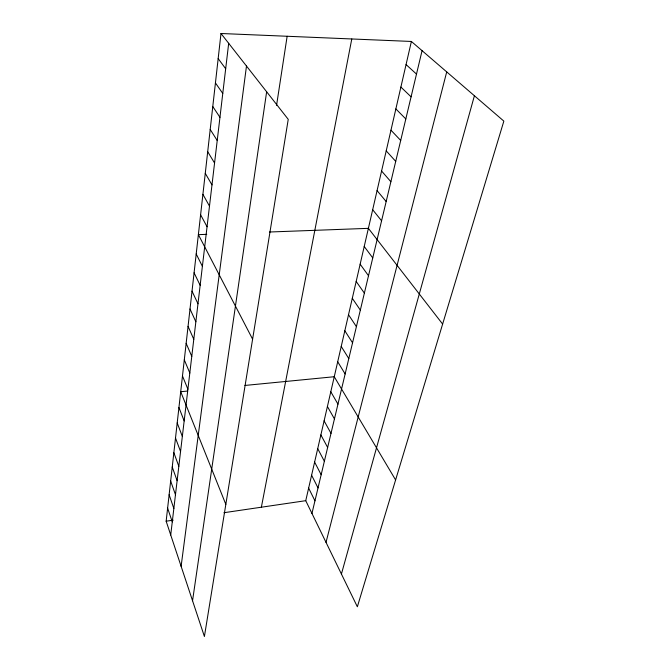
<?xml version="1.0" encoding="UTF-8"?>
<svg xmlns="http://www.w3.org/2000/svg" width="670" height="670" viewBox="0 0 670 670"><rect width="100%" height="100%" fill="white"/><g stroke="black" fill="none" stroke-linecap="round" stroke-linejoin="round"><path stroke-width="1" d="M220.991 33.5L288.242 119.352L204.409 636.5L166.152 521.201L220.991 33.5L411.38 41.456L503.848 121.119L357.353 606.777L305.746 500.683L411.38 41.456M170.724 534.995L228.679 43.307M181.118 566.318L246.485 66.037M192.55 600.756L266.643 91.773M276.559 105.366L287.145 36.264M261.367 507.207L351.784 38.969M311.952 513.438L422.067 50.66M326.014 542.357L446.714 71.899M341.424 574.031L474.41 95.76M166.152 521.201L173.203 520.163M223.947 512.709L305.746 500.683M187.65 391.046L180.707 391.716L225.832 504.376M244.893 385.451L334.255 376.724L395.61 479.955M206.745 234.341L198.379 234.651L252.607 339.188M269.432 232.013L368.391 228.344L442.627 324.071M406.062 64.58L416.489 74.085M400.886 87.058L411.078 96.84M395.861 108.917L405.819 118.959M390.97 130.181L400.702 140.457M386.213 150.867L395.727 161.37M381.573 171.009L390.878 181.721M377.068 190.623L386.171 201.528M372.671 209.727L381.582 220.807M364.212 246.493L372.755 257.891M218.169 58.591L225.681 68.75M360.142 264.189L368.508 275.738M356.172 281.45L364.371 293.125M215.439 82.929L222.767 93.415M352.294 298.292L360.334 310.093M212.784 106.538L219.953 117.325M348.517 314.733L356.398 326.642M344.824 330.779L352.554 342.797M210.204 129.461L217.222 140.524M341.223 346.449L348.802 358.567M337.697 361.758L345.134 373.969M207.7 151.713L214.567 163.036M205.271 173.337L211.988 184.895M330.796 391.774L337.956 404.136M327.412 406.489L334.439 418.918M202.91 194.35L209.484 206.126M324.104 420.861L331.005 433.356M320.871 434.914L327.647 447.468M200.606 214.777L207.055 226.762M317.714 448.657L324.364 461.262M314.615 462.091L321.156 474.737M311.6 475.231L318.024 487.928M196.201 253.98L202.39 266.333M308.635 488.095L314.95 500.825M194.082 272.807L200.154 285.311M192.022 291.132L197.977 303.786M190.012 308.979L195.858 321.767M188.061 326.374L193.789 339.288M186.151 343.333L191.779 356.356M184.292 359.865L189.819 372.997M182.483 375.987L187.91 389.211M178.932 407.536L184.166 420.928M177.198 422.954L182.34 436.421M175.507 438.012L180.565 451.538M173.857 452.702L178.823 466.295M172.24 467.049L177.123 480.692M170.666 481.06L175.473 494.745M169.125 494.753L173.848 508.48M167.617 508.128L172.274 521.888"/></g></svg>
